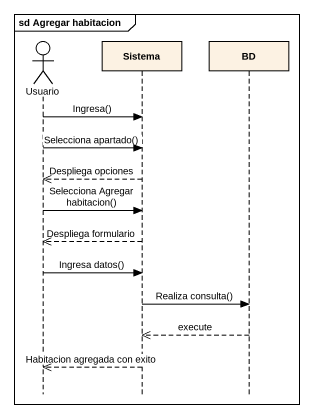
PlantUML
@startuml
mainframe sd Agregar habitacion
hide footbox
actor Usuario
participant Sistema
participant BD

Usuario -> Sistema : Ingresa()
Usuario -> Sistema : Selecciona apartado()
Sistema -->> Usuario : Despliega opciones
Usuario -> Sistema : Selecciona Agregar habitacion()
Sistema -->> Usuario : Despliega formulario
Usuario -> Sistema : Ingresa datos()
Sistema -> BD : Realiza consulta()
BD -->> Sistema : execute
Sistema -->> Usuario : Habitacion agregada con exito
@enduml
